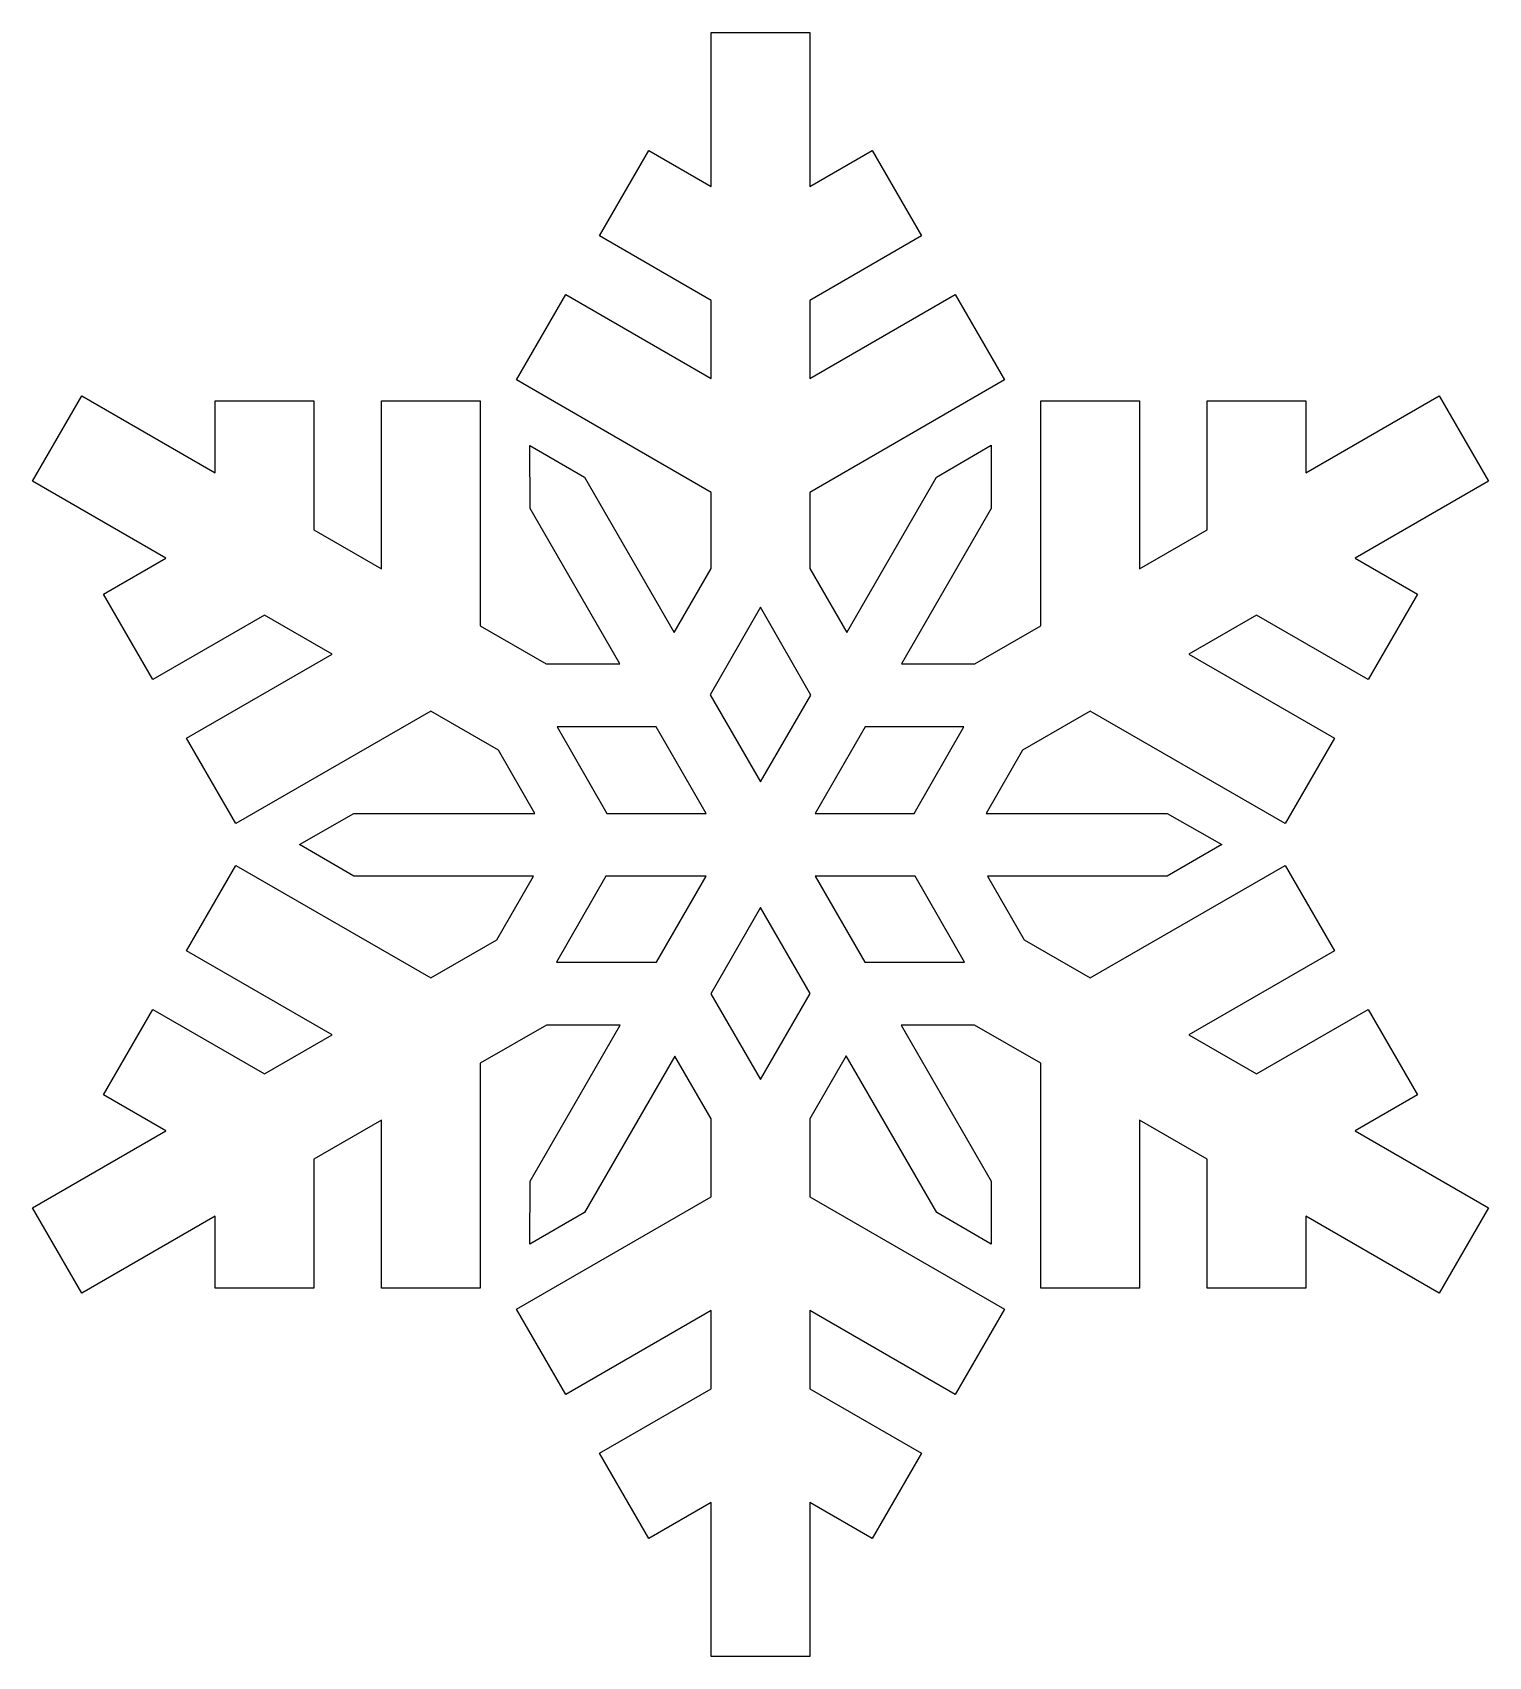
# Model space of a CAD drawing. Header units: centimetres. Extents: x -6.4 to 6.4, y -7.2 to 7.2.
import ezdxf

# ---------------------------------------------------------------- set-up
doc = ezdxf.new("R2010")
doc.units = ezdxf.units.CM
doc.header["$MEASUREMENT"] = 0
doc.layers.add('Camada 1', color=7, linetype='Continuous')

msp = doc.modelspace()

# ---------------------------------------------------------------- linework, layer by layer
at = {"layer": 'Camada 1'}
for points, knots in [([(6.44598, -3.21773), (6.44598, -3.21773), (5.26488, -2.5355), (5.26488, -2.5355), (5.26488, -2.5355), (5.26488, -2.5355), (5.81733, -2.21681), (5.81733, -2.21681), (5.81733, -2.21681), (5.81733, -2.21681), (5.38053, -1.46084), (5.38053, -1.46084), (5.38053, -1.46084), (5.38053, -1.46084), (4.3916, -2.03176), (4.3916, -2.03176), (4.3916, -2.03176), (4.3916, -2.03176), (3.79261, -1.68561), (3.79261, -1.68561), (3.79261, -1.68561), (3.79261, -1.68561), (5.08089, -0.9416), (5.08089, -0.9416), (5.08089, -0.9416), (5.08089, -0.9416), (4.64438, -0.18561), (4.64438, -0.18561), (4.64438, -0.18561), (4.64438, -0.18561), (2.91932, -1.18163), (2.91932, -1.18163), (2.91932, -1.18163), (2.91932, -1.18163), (2.33425, -0.84418), (2.33425, -0.84418), (2.33425, -0.84418), (2.33425, -0.84418), (2.00958, -0.2803), (2.00958, -0.2803), (2.00958, -0.2803), (2.00958, -0.2803), (3.5997, -0.2803), (3.5997, -0.2803), (3.5997, -0.2803), (3.5997, -0.2803), (4.08574, 0), (4.08574, 0), (4.08574, 0), (4.08574, 0), (3.5997, 0.27596), (3.5997, 0.27596), (3.5997, 0.27596), (3.5997, 0.27596), (1.99844, 0.27596), (1.99844, 0.27596), (1.99844, 0.27596), (1.99844, 0.27596), (2.32091, 0.83574), (2.32091, 0.83574), (2.32091, 0.83574), (2.32091, 0.83574), (2.91934, 1.18137), (2.91934, 1.18137), (2.91934, 1.18137), (2.91934, 1.18137), (4.6444, 0.18508), (4.6444, 0.18508), (4.6444, 0.18508), (4.6444, 0.18508), (5.08091, 0.94134), (5.08091, 0.94134), (5.08091, 0.94134), (5.08091, 0.94134), (3.79263, 1.68537), (3.79263, 1.68537), (3.79263, 1.68537), (3.79263, 1.68537), (4.39162, 2.03152), (4.39162, 2.03152), (4.39162, 2.03152), (4.39162, 2.03152), (5.38055, 1.46031), (5.38055, 1.46031), (5.38055, 1.46031), (5.38055, 1.46031), (5.81735, 2.21657), (5.81735, 2.21657), (5.81735, 2.21657), (5.81735, 2.21657), (5.2649, 2.53523), (5.2649, 2.53523), (5.2649, 2.53523), (5.2649, 2.53523), (6.446, 3.21748), (6.446, 3.21748), (6.446, 3.21748), (6.446, 3.21748), (6.00949, 3.97347), (6.00949, 3.97347), (6.00949, 3.97347), (6.00949, 3.97347), (4.82868, 3.29151), (4.82868, 3.29151), (4.82868, 3.29151), (4.82868, 3.29151), (4.82839, 3.92939), (4.82839, 3.92939), (4.82839, 3.92939), (4.82839, 3.92939), (3.95511, 3.92941), (3.95511, 3.92941), (3.95511, 3.92941), (3.95511, 3.92941), (3.95511, 2.78752), (3.95511, 2.78752), (3.95511, 2.78752), (3.95511, 2.78752), (3.35588, 2.44163), (3.35588, 2.44163), (3.35588, 2.44163), (3.35588, 2.44163), (3.35588, 3.92941), (3.35588, 3.92941), (3.35588, 3.92941), (3.35588, 3.92941), (2.4826, 3.92941), (2.4826, 3.92941), (2.4826, 3.92941), (2.4826, 3.92941), (2.4826, 1.93763), (2.4826, 1.93763), (2.4826, 1.93763), (2.4826, 1.93763), (1.89724, 1.59965), (1.89724, 1.59965), (1.89724, 1.59965), (1.89724, 1.59965), (1.2471, 1.59964), (1.2471, 1.59964), (1.2471, 1.59964), (1.2471, 1.59964), (2.04119, 2.97529), (2.04119, 2.97529), (2.04119, 2.97529), (2.04119, 2.97529), (2.04148, 3.53615), (2.04148, 3.53615), (2.04148, 3.53615), (2.04148, 3.53615), (1.55951, 3.25368), (1.55951, 3.25368), (1.55951, 3.25368), (1.55951, 3.25368), (0.7643, 1.87613), (0.7643, 1.87613), (0.7643, 1.87613), (0.7643, 1.87613), (0.43636, 2.44406), (0.43636, 2.44406), (0.43636, 2.44406), (0.43636, 2.44406), (0.43636, 3.1184), (0.43636, 3.1184), (0.43636, 3.1184), (0.43636, 3.1184), (2.16171, 4.11469), (2.16171, 4.11469), (2.16171, 4.11469), (2.16171, 4.11469), (1.72494, 4.87095), (1.72494, 4.87095), (1.72494, 4.87095), (1.72494, 4.87095), (0.43637, 4.12692), (0.43637, 4.12692), (0.43637, 4.12692), (0.43637, 4.12692), (0.43636, 4.81872), (0.43636, 4.81872), (0.43636, 4.81872), (0.43636, 4.81872), (1.42558, 5.38966), (1.42558, 5.38966), (1.42558, 5.38966), (1.42558, 5.38966), (0.98881, 6.14622), (0.98881, 6.14622), (0.98881, 6.14622), (0.98881, 6.14622), (0.43636, 5.82726), (0.43636, 5.82726), (0.43636, 5.82726), (0.43636, 5.82726), (0.43636, 7.19122), (0.43636, 7.19122), (0.43636, 7.19122), (0.43636, 7.19122), (-0.43666, 7.19122), (-0.43666, 7.19122), (-0.43666, 7.19122), (-0.43666, 7.19122), (-0.43666, 5.82727), (-0.43666, 5.82727), (-0.43666, 5.82727), (-0.43666, 5.82727), (-0.98853, 6.14623), (-0.98853, 6.14623), (-0.98853, 6.14623), (-0.98853, 6.14623), (-1.42559, 5.38967), (-1.42559, 5.38967), (-1.42559, 5.38967), (-1.42559, 5.38967), (-0.43666, 4.81873), (-0.43666, 4.81873), (-0.43666, 4.81873), (-0.43666, 4.81873), (-0.43666, 4.12695), (-0.43666, 4.12695), (-0.43666, 4.12695), (-0.43666, 4.12695), (-1.72494, 4.87098), (-1.72494, 4.87098), (-1.72494, 4.87098), (-1.72494, 4.87098), (-2.16171, 4.11472), (-2.16171, 4.11472), (-2.16171, 4.11472), (-2.16171, 4.11472), (-0.43665, 3.11843), (-0.43665, 3.11843), (-0.43665, 3.11843), (-0.43665, 3.11843), (-0.43665, 2.44409), (-0.43665, 2.44409), (-0.43665, 2.44409), (-0.43665, 2.44409), (-0.76323, 1.87804), (-0.76323, 1.87804), (-0.76323, 1.87804), (-0.76323, 1.87804), (-1.55732, 3.25369), (-1.55732, 3.25369), (-1.55732, 3.25369), (-1.55732, 3.25369), (-2.04336, 3.53425), (-2.04336, 3.53425), (-2.04336, 3.53425), (-2.04336, 3.53425), (-2.03929, 2.97529), (-2.03929, 2.97529), (-2.03929, 2.97529), (-2.03929, 2.97529), (-1.24493, 1.59964), (-1.24493, 1.59964), (-1.24493, 1.59964), (-1.24493, 1.59964), (-1.89723, 1.59964), (-1.89723, 1.59964), (-1.89723, 1.59964), (-1.89723, 1.59964), (-2.48259, 1.93762), (-2.48259, 1.93762), (-2.48259, 1.93762), (-2.48259, 1.93762), (-2.48259, 3.92914), (-2.48259, 3.92914), (-2.48259, 3.92914), (-2.48259, 3.92914), (-3.35615, 3.92914), (-3.35615, 3.92914), (-3.35615, 3.92914), (-3.35615, 3.92914), (-3.35615, 2.44163), (-3.35615, 2.44163), (-3.35615, 2.44163), (-3.35615, 2.44163), (-3.95514, 2.78752), (-3.95514, 2.78752), (-3.95514, 2.78752), (-3.95514, 2.78752), (-3.95514, 3.92912), (-3.95514, 3.92912), (-3.95514, 3.92912), (-3.95514, 3.92912), (-4.82839, 3.92912), (-4.82839, 3.92912), (-4.82839, 3.92912), (-4.82839, 3.92912), (-4.82839, 3.2915), (-4.82839, 3.2915), (-4.82839, 3.2915), (-4.82839, 3.2915), (-6.00946, 3.97346), (-6.00946, 3.97346), (-6.00946, 3.97346), (-6.00946, 3.97346), (-6.44598, 3.2172), (-6.44598, 3.2172), (-6.44598, 3.2172), (-6.44598, 3.2172), (-5.26517, 2.53524), (-5.26517, 2.53524), (-5.26517, 2.53524), (-5.26517, 2.53524), (-5.81733, 2.21655), (-5.81733, 2.21655), (-5.81733, 2.21655), (-5.81733, 2.21655), (-5.38082, 1.46029), (-5.38082, 1.46029), (-5.38082, 1.46029), (-5.38082, 1.46029), (-4.39189, 2.0315), (-4.39189, 2.0315), (-4.39189, 2.0315), (-4.39189, 2.0315), (-3.79264, 1.68505), (-3.79264, 1.68505), (-3.79264, 1.68505), (-3.79264, 1.68505), (-5.08092, 0.94104), (-5.08092, 0.94104), (-5.08092, 0.94104), (-5.08092, 0.94104), (-4.64443, 0.18505), (-4.64443, 0.18505), (-4.64443, 0.18505), (-4.64443, 0.18505), (-2.91935, 1.18107), (-2.91935, 1.18107), (-2.91935, 1.18107), (-2.91935, 1.18107), (-2.32092, 0.83574), (-2.32092, 0.83574), (-2.32092, 0.83574), (-2.32092, 0.83574), (-1.99871, 0.27596), (-1.99871, 0.27596), (-1.99871, 0.27596), (-1.99871, 0.27596), (-3.59967, 0.27596), (-3.59967, 0.27596), (-3.59967, 0.27596), (-3.59967, 0.27596), (-4.08325, 0), (-4.08325, 0), (-4.08325, 0), (-4.08325, 0), (-3.59967, -0.2803), (-3.59967, -0.2803), (-3.59967, -0.2803), (-3.59967, -0.2803), (-2.00984, -0.2803), (-2.00984, -0.2803), (-2.00984, -0.2803), (-2.00984, -0.2803), (-2.33451, -0.84418), (-2.33451, -0.84418), (-2.33451, -0.84418), (-2.33451, -0.84418), (-2.91935, -1.18163), (-2.91935, -1.18163), (-2.91935, -1.18163), (-2.91935, -1.18163), (-4.64443, -0.18561), (-4.64443, -0.18561), (-4.64443, -0.18561), (-4.64443, -0.18561), (-5.08094, -0.9416), (-5.08094, -0.9416), (-5.08094, -0.9416), (-5.08094, -0.9416), (-3.79266, -1.68561), (-3.79266, -1.68561), (-3.79266, -1.68561), (-3.79266, -1.68561), (-4.39191, -2.03176), (-4.39191, -2.03176), (-4.39191, -2.03176), (-4.39191, -2.03176), (-5.38084, -1.46084), (-5.38084, -1.46084), (-5.38084, -1.46084), (-5.38084, -1.46084), (-5.81733, -2.21681), (-5.81733, -2.21681), (-5.81733, -2.21681), (-5.81733, -2.21681), (-5.26517, -2.5355), (-5.26517, -2.5355), (-5.26517, -2.5355), (-5.26517, -2.5355), (-6.44598, -3.21773), (-6.44598, -3.21773), (-6.44598, -3.21773), (-6.44598, -3.21773), (-6.00947, -3.97402), (-6.00947, -3.97402), (-6.00947, -3.97402), (-6.00947, -3.97402), (-4.8284, -3.29206), (-4.8284, -3.29206), (-4.8284, -3.29206), (-4.8284, -3.29206), (-4.8284, -3.92968), (-4.8284, -3.92968), (-4.8284, -3.92968), (-4.8284, -3.92968), (-3.95511, -3.92967), (-3.95511, -3.92967), (-3.95511, -3.92967), (-3.95511, -3.92967), (-3.95511, -2.78778), (-3.95511, -2.78778), (-3.95511, -2.78778), (-3.95511, -2.78778), (-3.35612, -2.44163), (-3.35612, -2.44163), (-3.35612, -2.44163), (-3.35612, -2.44163), (-3.35612, -3.92967), (-3.35612, -3.92967), (-3.35612, -3.92967), (-3.35612, -3.92967), (-2.48257, -3.92967), (-2.48257, -3.92967), (-2.48257, -3.92967), (-2.48257, -3.92967), (-2.48257, -1.93791), (-2.48257, -1.93791), (-2.48257, -1.93791), (-2.48257, -1.93791), (-1.89583, -1.59908), (-1.89583, -1.59908), (-1.89583, -1.59908), (-1.89583, -1.59908), (-1.24215, -1.59909), (-1.24215, -1.59909), (-1.24215, -1.59909), (-1.24215, -1.59909), (-2.04035, -2.98183), (-2.04035, -2.98183), (-2.04035, -2.98183), (-2.04035, -2.98183), (-2.04334, -3.53862), (-2.04334, -3.53862), (-2.04334, -3.53862), (-2.04334, -3.53862), (-1.55839, -3.25996), (-1.55839, -3.25996), (-1.55839, -3.25996), (-1.55839, -3.25996), (-0.75832, -1.87368), (-0.75832, -1.87368), (-0.75832, -1.87368), (-0.75832, -1.87368), (-0.43667, -2.43047), (-0.43667, -2.43047), (-0.43667, -2.43047), (-0.43667, -2.43047), (-0.43667, -3.11897), (-0.43667, -3.11897), (-0.43667, -3.11897), (-0.43667, -3.11897), (-2.16173, -4.11499), (-2.16173, -4.11499), (-2.16173, -4.11499), (-2.16173, -4.11499), (-1.72496, -4.87128), (-1.72496, -4.87128), (-1.72496, -4.87128), (-1.72496, -4.87128), (-0.43668, -4.12698), (-0.43668, -4.12698), (-0.43668, -4.12698), (-0.43668, -4.12698), (-0.43668, -4.81929), (-0.43668, -4.81929), (-0.43668, -4.81929), (-0.43668, -4.81929), (-1.42561, -5.39023), (-1.42561, -5.39023), (-1.42561, -5.39023), (-1.42561, -5.39023), (-0.98854, -6.14649), (-0.98854, -6.14649), (-0.98854, -6.14649), (-0.98854, -6.14649), (-0.43667, -5.82753), (-0.43667, -5.82753), (-0.43667, -5.82753), (-0.43667, -5.82753), (-0.43667, -7.19122), (-0.43667, -7.19122), (-0.43667, -7.19122), (-0.43667, -7.19122), (0.43692, -7.19122), (0.43692, -7.19122), (0.43692, -7.19122), (0.43692, -7.19122), (0.43692, -5.82753), (0.43692, -5.82753), (0.43692, -5.82753), (0.43692, -5.82753), (0.98881, -6.14648), (0.98881, -6.14648), (0.98881, -6.14648), (0.98881, -6.14648), (1.42558, -5.39022), (1.42558, -5.39022), (1.42558, -5.39022), (1.42558, -5.39022), (0.43691, -4.81928), (0.43691, -4.81928), (0.43691, -4.81928), (0.43691, -4.81928), (0.43691, -4.12697), (0.43691, -4.12697), (0.43691, -4.12697), (0.43691, -4.12697), (1.72495, -4.87127), (1.72495, -4.87127), (1.72495, -4.87127), (1.72495, -4.87127), (2.16172, -4.11498), (2.16172, -4.11498), (2.16172, -4.11498), (2.16172, -4.11498), (0.43693, -3.11896), (0.43693, -3.11896), (0.43693, -3.11896), (0.43693, -3.11896), (0.43693, -2.43046), (0.43693, -2.43046), (0.43693, -2.43046), (0.43693, -2.43046), (0.75914, -1.87177), (0.75914, -1.87177), (0.75914, -1.87177), (0.75914, -1.87177), (1.56059, -3.25996), (1.56059, -3.25996), (1.56059, -3.25996), (1.56059, -3.25996), (2.04147, -3.54052), (2.04147, -3.54052), (2.04147, -3.54052), (2.04147, -3.54052), (2.04203, -2.98183), (2.04203, -2.98183), (2.04203, -2.98183), (2.04203, -2.98183), (1.24413, -1.59909), (1.24413, -1.59909), (1.24413, -1.59909), (1.24413, -1.59909), (1.89562, -1.59909), (1.89562, -1.59909), (1.89562, -1.59909), (1.89562, -1.59909), (2.48265, -1.93792), (2.48265, -1.93792), (2.48265, -1.93792), (2.48265, -1.93792), (2.48265, -3.92968), (2.48265, -3.92968), (2.48265, -3.92968), (2.48265, -3.92968), (3.35594, -3.92967), (3.35594, -3.92967), (3.35594, -3.92967), (3.35594, -3.92967), (3.35594, -2.44163), (3.35594, -2.44163), (3.35594, -2.44163), (3.35594, -2.44163), (3.95517, -2.78778), (3.95517, -2.78778), (3.95517, -2.78778), (3.95517, -2.78778), (3.95517, -3.92967), (3.95517, -3.92967), (3.95517, -3.92967), (3.95517, -3.92967), (4.82874, -3.92967), (4.82874, -3.92967), (4.82874, -3.92967), (4.82874, -3.92967), (4.82874, -3.29205), (4.82874, -3.29205), (4.82874, -3.29205), (4.82874, -3.29205), (6.00955, -3.97401), (6.00955, -3.97401), (6.00955, -3.97401), (6.00955, -3.97401), (6.44598, -3.21773), (6.44598, -3.21773)], [0, 0, 0, 0, 0.00662252, 0.00662252, 0.00662252, 0.00662252, 0.01324503, 0.01324503, 0.01324503, 0.01324503, 0.01986755, 0.01986755, 0.01986755, 0.01986755, 0.02649007, 0.02649007, 0.02649007, 0.02649007, 0.03311258, 0.03311258, 0.03311258, 0.03311258, 0.0397351, 0.0397351, 0.0397351, 0.0397351, 0.04635762, 0.04635762, 0.04635762, 0.04635762, 0.05298013, 0.05298013, 0.05298013, 0.05298013, 0.05960265, 0.05960265, 0.05960265, 0.05960265, 0.06622517, 0.06622517, 0.06622517, 0.06622517, 0.07284768, 0.07284768, 0.07284768, 0.07284768, 0.0794702, 0.0794702, 0.0794702, 0.0794702, 0.08609272, 0.08609272, 0.08609272, 0.08609272, 0.09271523, 0.09271523, 0.09271523, 0.09271523, 0.09933775, 0.09933775, 0.09933775, 0.09933775, 0.10596026, 0.10596026, 0.10596026, 0.10596026, 0.11258278, 0.11258278, 0.11258278, 0.11258278, 0.1192053, 0.1192053, 0.1192053, 0.1192053, 0.12582781, 0.12582781, 0.12582781, 0.12582781, 0.13245033, 0.13245033, 0.13245033, 0.13245033, 0.13907285, 0.13907285, 0.13907285, 0.13907285, 0.14569536, 0.14569536, 0.14569536, 0.14569536, 0.15231788, 0.15231788, 0.15231788, 0.15231788, 0.1589404, 0.1589404, 0.1589404, 0.1589404, 0.16556291, 0.16556291, 0.16556291, 0.16556291, 0.17218543, 0.17218543, 0.17218543, 0.17218543, 0.17880795, 0.17880795, 0.17880795, 0.17880795, 0.18543046, 0.18543046, 0.18543046, 0.18543046, 0.19205298, 0.19205298, 0.19205298, 0.19205298, 0.1986755, 0.1986755, 0.1986755, 0.1986755, 0.20529801, 0.20529801, 0.20529801, 0.20529801, 0.21192053, 0.21192053, 0.21192053, 0.21192053, 0.21854305, 0.21854305, 0.21854305, 0.21854305, 0.22516556, 0.22516556, 0.22516556, 0.22516556, 0.23178808, 0.23178808, 0.23178808, 0.23178808, 0.2384106, 0.2384106, 0.2384106, 0.2384106, 0.24503311, 0.24503311, 0.24503311, 0.24503311, 0.25165563, 0.25165563, 0.25165563, 0.25165563, 0.25827815, 0.25827815, 0.25827815, 0.25827815, 0.26490066, 0.26490066, 0.26490066, 0.26490066, 0.27152318, 0.27152318, 0.27152318, 0.27152318, 0.2781457, 0.2781457, 0.2781457, 0.2781457, 0.28476821, 0.28476821, 0.28476821, 0.28476821, 0.29139073, 0.29139073, 0.29139073, 0.29139073, 0.29801325, 0.29801325, 0.29801325, 0.29801325, 0.30463576, 0.30463576, 0.30463576, 0.30463576, 0.31125828, 0.31125828, 0.31125828, 0.31125828, 0.31788079, 0.31788079, 0.31788079, 0.31788079, 0.32450331, 0.32450331, 0.32450331, 0.32450331, 0.33112583, 0.33112583, 0.33112583, 0.33112583, 0.33774834, 0.33774834, 0.33774834, 0.33774834, 0.34437086, 0.34437086, 0.34437086, 0.34437086, 0.35099338, 0.35099338, 0.35099338, 0.35099338, 0.35761589, 0.35761589, 0.35761589, 0.35761589, 0.36423841, 0.36423841, 0.36423841, 0.36423841, 0.37086093, 0.37086093, 0.37086093, 0.37086093, 0.37748344, 0.37748344, 0.37748344, 0.37748344, 0.38410596, 0.38410596, 0.38410596, 0.38410596, 0.39072848, 0.39072848, 0.39072848, 0.39072848, 0.39735099, 0.39735099, 0.39735099, 0.39735099, 0.40397351, 0.40397351, 0.40397351, 0.40397351, 0.41059603, 0.41059603, 0.41059603, 0.41059603, 0.41721854, 0.41721854, 0.41721854, 0.41721854, 0.42384106, 0.42384106, 0.42384106, 0.42384106, 0.43046358, 0.43046358, 0.43046358, 0.43046358, 0.43708609, 0.43708609, 0.43708609, 0.43708609, 0.44370861, 0.44370861, 0.44370861, 0.44370861, 0.45033113, 0.45033113, 0.45033113, 0.45033113, 0.45695364, 0.45695364, 0.45695364, 0.45695364, 0.46357616, 0.46357616, 0.46357616, 0.46357616, 0.47019868, 0.47019868, 0.47019868, 0.47019868, 0.47682119, 0.47682119, 0.47682119, 0.47682119, 0.48344371, 0.48344371, 0.48344371, 0.48344371, 0.49006623, 0.49006623, 0.49006623, 0.49006623, 0.49668874, 0.49668874, 0.49668874, 0.49668874, 0.50331126, 0.50331126, 0.50331126, 0.50331126, 0.50993377, 0.50993377, 0.50993377, 0.50993377, 0.51655629, 0.51655629, 0.51655629, 0.51655629, 0.52317881, 0.52317881, 0.52317881, 0.52317881, 0.52980132, 0.52980132, 0.52980132, 0.52980132, 0.53642384, 0.53642384, 0.53642384, 0.53642384, 0.54304636, 0.54304636, 0.54304636, 0.54304636, 0.54966887, 0.54966887, 0.54966887, 0.54966887, 0.55629139, 0.55629139, 0.55629139, 0.55629139, 0.56291391, 0.56291391, 0.56291391, 0.56291391, 0.56953642, 0.56953642, 0.56953642, 0.56953642, 0.57615894, 0.57615894, 0.57615894, 0.57615894, 0.58278146, 0.58278146, 0.58278146, 0.58278146, 0.58940397, 0.58940397, 0.58940397, 0.58940397, 0.59602649, 0.59602649, 0.59602649, 0.59602649, 0.60264901, 0.60264901, 0.60264901, 0.60264901, 0.60927152, 0.60927152, 0.60927152, 0.60927152, 0.61589404, 0.61589404, 0.61589404, 0.61589404, 0.62251656, 0.62251656, 0.62251656, 0.62251656, 0.62913907, 0.62913907, 0.62913907, 0.62913907, 0.63576159, 0.63576159, 0.63576159, 0.63576159, 0.64238411, 0.64238411, 0.64238411, 0.64238411, 0.64900662, 0.64900662, 0.64900662, 0.64900662, 0.65562914, 0.65562914, 0.65562914, 0.65562914, 0.66225166, 0.66225166, 0.66225166, 0.66225166, 0.66887417, 0.66887417, 0.66887417, 0.66887417, 0.67549669, 0.67549669, 0.67549669, 0.67549669, 0.68211921, 0.68211921, 0.68211921, 0.68211921, 0.68874172, 0.68874172, 0.68874172, 0.68874172, 0.69536424, 0.69536424, 0.69536424, 0.69536424, 0.70198675, 0.70198675, 0.70198675, 0.70198675, 0.70860927, 0.70860927, 0.70860927, 0.70860927, 0.71523179, 0.71523179, 0.71523179, 0.71523179, 0.7218543, 0.7218543, 0.7218543, 0.7218543, 0.72847682, 0.72847682, 0.72847682, 0.72847682, 0.73509934, 0.73509934, 0.73509934, 0.73509934, 0.74172185, 0.74172185, 0.74172185, 0.74172185, 0.74834437, 0.74834437, 0.74834437, 0.74834437, 0.75496689, 0.75496689, 0.75496689, 0.75496689, 0.7615894, 0.7615894, 0.7615894, 0.7615894, 0.76821192, 0.76821192, 0.76821192, 0.76821192, 0.77483444, 0.77483444, 0.77483444, 0.77483444, 0.78145695, 0.78145695, 0.78145695, 0.78145695, 0.78807947, 0.78807947, 0.78807947, 0.78807947, 0.79470199, 0.79470199, 0.79470199, 0.79470199, 0.8013245, 0.8013245, 0.8013245, 0.8013245, 0.80794702, 0.80794702, 0.80794702, 0.80794702, 0.81456954, 0.81456954, 0.81456954, 0.81456954, 0.82119205, 0.82119205, 0.82119205, 0.82119205, 0.82781457, 0.82781457, 0.82781457, 0.82781457, 0.83443709, 0.83443709, 0.83443709, 0.83443709, 0.8410596, 0.8410596, 0.8410596, 0.8410596, 0.84768212, 0.84768212, 0.84768212, 0.84768212, 0.85430464, 0.85430464, 0.85430464, 0.85430464, 0.86092715, 0.86092715, 0.86092715, 0.86092715, 0.86754967, 0.86754967, 0.86754967, 0.86754967, 0.87417219, 0.87417219, 0.87417219, 0.87417219, 0.8807947, 0.8807947, 0.8807947, 0.8807947, 0.88741722, 0.88741722, 0.88741722, 0.88741722, 0.89403974, 0.89403974, 0.89403974, 0.89403974, 0.90066225, 0.90066225, 0.90066225, 0.90066225, 0.90728477, 0.90728477, 0.90728477, 0.90728477, 0.91390728, 0.91390728, 0.91390728, 0.91390728, 0.9205298, 0.9205298, 0.9205298, 0.9205298, 0.92715232, 0.92715232, 0.92715232, 0.92715232, 0.93377483, 0.93377483, 0.93377483, 0.93377483, 0.94039735, 0.94039735, 0.94039735, 0.94039735, 0.94701987, 0.94701987, 0.94701987, 0.94701987, 0.95364238, 0.95364238, 0.95364238, 0.95364238, 0.9602649, 0.9602649, 0.9602649, 0.9602649, 0.96688742, 0.96688742, 0.96688742, 0.96688742, 0.97350993, 0.97350993, 0.97350993, 0.97350993, 0.98013245, 0.98013245, 0.98013245, 0.98013245, 0.98675497, 0.98675497, 0.98675497, 0.98675497, 1, 1, 1, 1]), ([(-0.00015, 2.1009), (-0.00015, 2.1009), (0.44562, 1.32395), (0.44562, 1.32395), (0.44562, 1.32395), (0.44562, 1.32395), (0.00093, 0.55407), (0.00093, 0.55407), (0.00093, 0.55407), (0.00093, 0.55407), (-0.44455, 1.32586), (-0.44455, 1.32586), (-0.44455, 1.32586), (-0.44455, 1.32586), (-0.00015, 2.1009), (-0.00015, 2.1009)], [0, 0, 0, 0, 0.2, 0.2, 0.2, 0.2, 0.4, 0.4, 0.4, 0.4, 0.6, 0.6, 0.6, 0.6, 1, 1, 1, 1]), ([(-1.79897, 1.04283), (-1.79897, 1.04283), (-0.92349, 1.04283), (-0.92349, 1.04283), (-0.92349, 1.04283), (-0.92349, 1.04283), (-0.48127, 0.27596), (-0.48127, 0.27596), (-0.48127, 0.27596), (-0.48127, 0.27596), (-1.36029, 0.27596), (-1.36029, 0.27596), (-1.36029, 0.27596), (-1.36029, 0.27596), (-1.79897, 1.04283), (-1.79897, 1.04283)], [0, 0, 0, 0, 0.2, 0.2, 0.2, 0.2, 0.4, 0.4, 0.4, 0.4, 0.6, 0.6, 0.6, 0.6, 1, 1, 1, 1]), ([(1.79894, 1.04283), (1.79894, 1.04283), (1.36026, 0.27596), (1.36026, 0.27596), (1.36026, 0.27596), (1.36026, 0.27596), (0.4829, 0.27596), (0.4829, 0.27596), (0.4829, 0.27596), (0.4829, 0.27596), (0.92565, 1.04283), (0.92565, 1.04283), (0.92565, 1.04283), (0.92565, 1.04283), (1.79894, 1.04283), (1.79894, 1.04283)], [0, 0, 0, 0, 0.2, 0.2, 0.2, 0.2, 0.4, 0.4, 0.4, 0.4, 0.6, 0.6, 0.6, 0.6, 1, 1, 1, 1]), ([(-1.80685, -1.04254), (-1.80685, -1.04254), (-1.36899, -0.28028), (-1.36899, -0.28028), (-1.36899, -0.28028), (-1.36899, -0.28028), (-0.48126, -0.28027), (-0.48126, -0.28027), (-0.48126, -0.28027), (-0.48126, -0.28027), (-0.92102, -1.04253), (-0.92102, -1.04253), (-0.92102, -1.04253), (-0.92102, -1.04253), (-1.80685, -1.04254), (-1.80685, -1.04254)], [0, 0, 0, 0, 0.2, 0.2, 0.2, 0.2, 0.4, 0.4, 0.4, 0.4, 0.6, 0.6, 0.6, 0.6, 1, 1, 1, 1]), ([(0.92296, -1.04254), (0.92296, -1.04254), (0.4829, -0.28028), (0.4829, -0.28028), (0.4829, -0.28028), (0.4829, -0.28028), (1.3687, -0.28027), (1.3687, -0.28027), (1.3687, -0.28027), (1.3687, -0.28027), (1.80685, -1.04253), (1.80685, -1.04253), (1.80685, -1.04253), (1.80685, -1.04253), (0.92296, -1.04254), (0.92296, -1.04254)], [0, 0, 0, 0, 0.2, 0.2, 0.2, 0.2, 0.4, 0.4, 0.4, 0.4, 0.6, 0.6, 0.6, 0.6, 1, 1, 1, 1]), ([(-0.00015, -2.08129), (-0.00015, -2.08129), (-0.44047, -1.32313), (-0.44047, -1.32313), (-0.44047, -1.32313), (-0.44047, -1.32313), (0.00093, -0.5587), (0.00093, -0.5587), (0.00093, -0.5587), (0.00093, -0.5587), (0.44099, -1.32096), (0.44099, -1.32096), (0.44099, -1.32096), (0.44099, -1.32096), (-0.00015, -2.08129), (-0.00015, -2.08129)], [0, 0, 0, 0, 0.2, 0.2, 0.2, 0.2, 0.4, 0.4, 0.4, 0.4, 0.6, 0.6, 0.6, 0.6, 1, 1, 1, 1])]:
    msp.add_open_spline(points, degree=3, knots=knots, dxfattribs=at)

doc.saveas('drawing.dxf')
